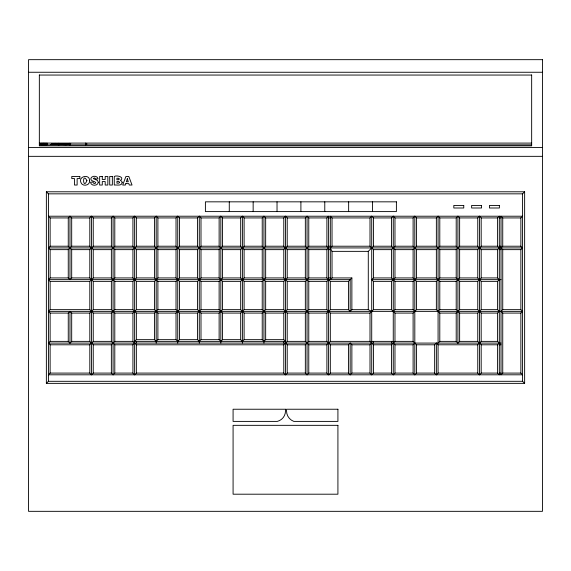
<?xml version="1.0" encoding="UTF-8"?>
<svg xmlns="http://www.w3.org/2000/svg" width="571" height="571" viewBox="0 0 571 571"><rect width="100%" height="100%" fill="white"/><g stroke="black" fill="none" stroke-linecap="round" stroke-linejoin="round"><path stroke-width="0.86" d="M68.263 217.929L69.976 216.216L71.689 217.929L71.689 246.215L68.263 249.641L68.263 277.934L69.976 279.647L71.689 277.934L71.689 249.641L68.263 246.215L68.263 217.929L50.134 217.929L48.421 216.216L522.579 216.216L520.866 217.929L520.866 246.215L522.579 247.928L520.866 249.641L520.866 309.653L522.579 311.366L520.866 313.079L520.866 373.091L522.579 374.804L48.421 374.804L50.134 373.091L89.811 373.091L91.524 374.804L93.237 373.091L93.237 344.798L89.811 341.372L89.811 313.079L93.237 309.653L93.237 281.36L89.811 277.934L89.811 249.641L93.237 246.215L93.237 217.929L91.524 216.216L89.811 217.929L89.811 246.215L93.237 249.641L93.237 277.934L89.811 281.36L50.134 281.36L48.421 279.647L50.134 277.934L50.134 249.641L48.421 247.928L50.134 246.215L50.134 217.929M111.366 217.929L113.079 216.216L114.792 217.929L114.792 246.215L111.366 249.641L111.366 277.934L114.792 281.36L114.792 309.653L111.366 313.079L111.366 341.372L114.792 344.798L114.792 373.091L113.079 374.804L111.366 373.091L111.366 344.798L114.792 341.372L114.792 313.079L111.366 309.653L111.366 281.36L114.792 277.934L114.792 249.641L111.366 246.215L111.366 217.929L93.237 217.929M132.922 217.929L134.635 216.216L136.348 217.929L136.348 246.215L132.922 249.641L132.922 277.934L136.348 281.36L136.348 309.653L132.922 313.079L132.922 341.372L136.348 344.798L283.787 344.798L287.213 341.372L287.213 313.079L283.787 309.653L283.787 281.36L287.213 277.934L287.213 249.641L283.787 246.215L283.787 217.929L285.5 216.216L287.213 217.929L287.213 246.215L283.787 249.641L283.787 277.934L287.213 281.36L287.213 309.653L283.787 313.079L283.787 339.659L285.5 341.372L134.635 341.372L136.348 339.659L136.348 313.079L132.922 309.653L132.922 281.36L136.348 277.934L136.348 249.641L132.922 246.215L132.922 217.929L114.792 217.929M48.421 311.366L50.134 309.653L89.811 309.653L93.237 313.079L93.237 341.372L89.811 344.798L50.134 344.798L48.421 343.085L50.134 341.372L50.134 313.079L48.421 311.366L522.579 311.366M154.47 217.929L156.183 216.216L157.896 217.929L157.896 246.215L154.47 249.641L154.47 277.934L157.896 281.36L157.896 309.653L154.47 313.079L154.47 339.659L156.183 341.372L157.896 339.659L157.896 313.079L154.47 309.653L154.47 281.36L157.896 277.934L157.896 249.641L154.47 246.215L154.47 217.929L136.348 217.929M68.263 313.079L69.976 311.366L71.689 313.079L71.689 341.372L69.976 343.085L68.263 341.372L68.263 313.079L50.134 313.079M176.025 217.929L177.738 216.216L179.451 217.929L179.451 246.215L176.025 249.641L176.025 277.934L179.451 281.36L179.451 309.653L176.025 313.079L176.025 339.659L177.738 341.372L179.451 339.659L179.451 313.079L176.025 309.653L176.025 281.36L179.451 277.934L179.451 249.641L176.025 246.215L176.025 217.929L157.896 217.929M197.573 217.929L199.286 216.216L200.999 217.929L200.999 246.215L197.573 249.641L197.573 277.934L200.999 281.36L200.999 309.653L197.573 313.079L197.573 339.659L199.286 341.372L200.999 339.659L200.999 313.079L197.573 309.653L197.573 281.36L200.999 277.934L200.999 249.641L197.573 246.215L197.573 217.929L179.451 217.929M46.365 383.362L48.421 381.307L522.579 381.307L524.635 383.362L524.635 191.785L46.365 191.785L46.365 383.362L524.635 383.362M219.128 217.929L220.841 216.216L222.554 217.929L222.554 246.215L219.128 249.641L219.128 277.934L222.554 281.36L222.554 309.653L219.128 313.079L219.128 339.659L220.841 341.372L222.554 339.659L222.554 313.079L219.128 309.653L219.128 281.36L222.554 277.934L222.554 249.641L219.128 246.215L219.128 217.929L200.999 217.929M240.684 217.929L242.397 216.216L244.11 217.929L244.11 246.215L240.684 249.641L240.684 277.934L244.11 281.36L244.11 309.653L240.684 313.079L240.684 339.659L242.397 341.372L244.11 339.659L244.11 313.079L240.684 309.653L240.684 281.36L244.11 277.934L244.11 249.641L240.684 246.215L240.684 217.929L222.554 217.929M285.5 343.085L287.213 344.798L287.213 373.091L285.5 374.804L283.787 373.091L136.348 373.091L134.635 374.804L132.922 373.091L132.922 344.798L134.635 343.085M262.232 217.929L263.945 216.216L265.658 217.929L265.658 246.215L262.232 249.641L262.232 277.934L265.658 281.36L265.658 309.653L262.232 313.079L262.232 339.659L263.945 341.372L265.658 339.659L265.658 313.079L262.232 309.653L262.232 281.36L265.658 277.934L265.658 249.641L262.232 246.215L262.232 217.929L244.11 217.929M305.342 217.929L307.055 216.216L308.768 217.929L308.768 246.215L305.342 249.641L305.342 277.934L308.768 281.36L308.768 309.653L305.342 313.079L305.342 341.372L308.768 344.798L308.768 373.091L307.055 374.804L305.342 373.091L305.342 344.798L308.768 341.372L308.768 313.079L305.342 309.653L305.342 281.36L308.768 277.934L308.768 249.641L305.342 246.215L305.342 217.929L287.213 217.929M326.89 217.929L328.603 216.216L328.603 374.804L330.316 373.091L330.316 344.798L326.89 341.372L326.89 313.079L330.316 309.653L330.316 281.36L326.89 277.934L326.89 249.641L328.603 247.928L326.89 246.215L326.89 217.929L308.768 217.929M328.603 279.647L326.89 281.36L326.89 309.653L330.316 313.079L370.001 313.079L373.427 309.653L373.427 281.36L371.714 279.647L373.427 277.934L373.427 249.641L370.001 246.215L332.029 246.215L330.316 247.928L332.029 251.354L332.029 277.934L330.316 279.647L330.316 216.216L332.029 217.929L370.001 217.929L371.714 216.216L373.427 217.929L373.427 246.215L368.288 251.354L368.288 309.653L371.714 311.366M393.262 343.085L394.975 344.798L394.975 373.091L393.262 374.804L391.549 373.091L391.549 344.798L394.975 341.372L394.975 313.079L391.549 309.653L391.549 281.36L394.975 277.934L394.975 249.641L391.549 246.215L391.549 217.929L393.262 216.216L394.975 217.929L394.975 246.215L391.549 249.641L391.549 277.934L394.975 281.36L394.975 309.653L393.262 311.366M351.872 277.934L351.872 309.653L350.159 311.366L348.446 309.653L348.446 281.36L351.872 277.934L332.029 277.934M414.817 311.366L413.104 309.653L413.104 281.36L416.53 277.934L416.53 249.641L413.104 246.215L413.104 217.929L414.817 216.216L416.53 217.929L416.53 246.215L413.104 249.641L413.104 277.934L416.53 281.36L416.53 309.653L413.104 313.079L413.104 341.372L416.53 344.798L416.53 373.091L414.817 374.804L413.104 373.091L413.104 344.798L414.817 343.085M438.078 216.216L438.078 343.085L439.791 341.372L439.791 313.079L436.365 309.653L436.365 281.36L439.791 277.934L439.791 249.641L436.365 246.215L436.365 217.929L438.078 216.216L439.791 217.929L439.791 246.215L436.365 249.641L436.365 277.934L439.791 281.36L439.791 309.653L438.078 311.366M328.603 374.804L326.89 373.091L326.89 344.798L330.316 341.372L370.001 341.372L373.427 344.798L373.427 373.091L371.714 374.804L370.001 373.091L370.001 344.798L371.714 343.085M456.208 217.929L457.921 216.216L459.634 217.929L459.634 246.215L456.208 249.641L456.208 277.934L459.634 281.36L459.634 309.653L456.208 313.079L456.208 341.372L457.921 343.085L459.634 341.372L459.634 313.079L456.208 309.653L456.208 281.36L459.634 277.934L459.634 249.641L456.208 246.215L456.208 217.929L439.791 217.929M348.446 344.798L350.159 343.085L351.872 344.798L351.872 373.091L350.159 374.804L348.446 373.091L348.446 344.798L330.316 344.798M477.763 217.929L479.476 216.216L481.189 217.929L481.189 246.215L477.763 249.641L477.763 277.934L481.189 281.36L481.189 309.653L477.763 313.079L477.763 341.372L481.189 344.798L481.189 373.091L479.476 374.804L477.763 373.091L438.078 373.091L436.365 374.804L434.652 373.091L434.652 344.798L436.365 343.085L438.078 344.798L477.763 344.798L481.189 341.372L481.189 313.079L477.763 309.653L477.763 281.36L481.189 277.934L481.189 249.641L477.763 246.215L477.763 217.929L459.634 217.929M497.598 217.929L499.311 216.216L499.311 374.804L497.598 373.091L497.598 344.798L499.311 343.085L497.598 341.372L497.598 313.079L499.311 311.366L497.598 309.653L497.598 281.36L499.311 279.647L497.598 277.934L497.598 249.641L499.311 247.928L497.598 246.215L497.598 217.929L481.189 217.929M46.365 191.785L48.421 193.84L522.579 193.84L524.635 191.785M502.737 246.215L501.024 247.928L502.737 249.641L502.737 309.653L501.024 311.366L502.737 313.079L502.737 373.091L501.024 374.804L501.024 216.216L502.737 217.929L502.737 246.215L520.866 246.215M28.55 72.26L542.45 72.26M39.342 75.051L531.658 75.051M39.342 143.093L531.658 143.093M40.527 143.985L47.207 143.985M39.342 144.863L531.658 144.863M28.55 147.496L542.45 147.496M28.55 156.34L542.45 156.34M71.689 217.929L89.811 217.929M265.658 217.929L283.787 217.929M328.603 217.929L330.316 217.929M373.427 217.929L391.549 217.929M394.975 217.929L413.104 217.929M416.53 217.929L436.365 217.929M499.311 217.929L501.024 217.929M502.737 217.929L520.866 217.929M50.134 246.215L68.263 246.215M71.689 246.215L89.811 246.215M93.237 246.215L111.366 246.215M114.792 246.215L132.922 246.215M136.348 246.215L154.47 246.215M157.896 246.215L176.025 246.215M179.451 246.215L197.573 246.215M200.999 246.215L219.128 246.215M222.554 246.215L240.684 246.215M244.11 246.215L262.232 246.215M265.658 246.215L283.787 246.215M287.213 246.215L305.342 246.215M308.768 246.215L326.89 246.215M328.603 246.215L330.316 246.215M373.427 246.215L391.549 246.215M394.975 246.215L413.104 246.215M416.53 246.215L436.365 246.215M439.791 246.215L456.208 246.215M459.634 246.215L477.763 246.215M481.189 246.215L497.598 246.215M499.311 246.215L501.024 246.215M48.421 247.928L522.579 247.928M50.134 249.641L68.263 249.641M71.689 249.641L89.811 249.641M93.237 249.641L111.366 249.641M114.792 249.641L132.922 249.641M136.348 249.641L154.47 249.641M157.896 249.641L176.025 249.641M179.451 249.641L197.573 249.641M200.999 249.641L219.128 249.641M222.554 249.641L240.684 249.641M244.11 249.641L262.232 249.641M265.658 249.641L283.787 249.641M287.213 249.641L305.342 249.641M308.768 249.641L326.89 249.641M328.603 249.641L330.316 249.641M373.427 249.641L391.549 249.641M394.975 249.641L413.104 249.641M416.53 249.641L436.365 249.641M439.791 249.641L456.208 249.641M459.634 249.641L477.763 249.641M481.189 249.641L497.598 249.641M499.311 249.641L501.024 249.641M502.737 249.641L520.866 249.641M332.029 251.354L368.288 251.354M50.134 277.934L68.263 277.934M71.689 277.934L89.811 277.934M93.237 277.934L111.366 277.934M114.792 277.934L132.922 277.934M136.348 277.934L154.47 277.934M157.896 277.934L176.025 277.934M179.451 277.934L197.573 277.934M200.999 277.934L219.128 277.934M222.554 277.934L240.684 277.934M244.11 277.934L262.232 277.934M265.658 277.934L283.787 277.934M287.213 277.934L305.342 277.934M308.768 277.934L326.89 277.934M328.603 277.934L330.316 277.934M373.427 277.934L391.549 277.934M394.975 277.934L413.104 277.934M416.53 277.934L436.365 277.934M439.791 277.934L456.208 277.934M459.634 277.934L477.763 277.934M481.189 277.934L497.598 277.934M48.421 279.647L350.159 279.647L350.159 311.366M371.714 279.647L501.024 279.647M93.237 281.36L111.366 281.36M114.792 281.36L132.922 281.36M136.348 281.36L154.47 281.36M157.896 281.36L176.025 281.36M179.451 281.36L197.573 281.36M200.999 281.36L219.128 281.36M222.554 281.36L240.684 281.36M244.11 281.36L262.232 281.36M265.658 281.36L283.787 281.36M287.213 281.36L305.342 281.36M308.768 281.36L326.89 281.36M330.316 281.36L348.446 281.36M373.427 281.36L391.549 281.36M394.975 281.36L413.104 281.36M416.53 281.36L436.365 281.36M439.791 281.36L456.208 281.36M459.634 281.36L477.763 281.36M481.189 281.36L497.598 281.36M93.237 309.653L111.366 309.653M114.792 309.653L132.922 309.653M136.348 309.653L154.47 309.653M157.896 309.653L176.025 309.653M179.451 309.653L197.573 309.653M200.999 309.653L219.128 309.653M222.554 309.653L240.684 309.653M244.11 309.653L262.232 309.653M265.658 309.653L283.787 309.653M287.213 309.653L305.342 309.653M308.768 309.653L326.89 309.653M330.316 309.653L348.446 309.653M351.872 309.653L368.288 309.653M373.427 309.653L391.549 309.653M394.975 309.653L413.104 309.653M416.53 309.653L436.365 309.653M439.791 309.653L456.208 309.653M459.634 309.653L477.763 309.653M481.189 309.653L497.598 309.653M502.737 309.653L520.866 309.653M71.689 313.079L89.811 313.079M93.237 313.079L111.366 313.079M114.792 313.079L132.922 313.079M136.348 313.079L154.47 313.079M157.896 313.079L176.025 313.079M179.451 313.079L197.573 313.079M200.999 313.079L219.128 313.079M222.554 313.079L240.684 313.079M244.11 313.079L262.232 313.079M265.658 313.079L283.787 313.079M287.213 313.079L305.342 313.079M308.768 313.079L326.89 313.079M394.975 313.079L413.104 313.079M439.791 313.079L456.208 313.079M459.634 313.079L477.763 313.079M481.189 313.079L497.598 313.079M502.737 313.079L520.866 313.079M136.348 339.659L154.47 339.659M157.896 339.659L176.025 339.659M179.451 339.659L197.573 339.659M200.999 339.659L219.128 339.659M222.554 339.659L240.684 339.659M244.11 339.659L262.232 339.659M265.658 339.659L283.787 339.659M50.134 341.372L68.263 341.372M71.689 341.372L89.811 341.372M93.237 341.372L111.366 341.372M114.792 341.372L132.922 341.372M287.213 341.372L305.342 341.372M308.768 341.372L326.89 341.372M371.714 341.372L393.262 341.372M394.975 341.372L413.104 341.372M439.791 341.372L456.208 341.372M459.634 341.372L477.763 341.372M481.189 341.372L497.598 341.372M48.421 343.085L501.024 343.085M93.237 344.798L111.366 344.798M114.792 344.798L132.922 344.798M287.213 344.798L305.342 344.798M308.768 344.798L326.89 344.798M351.872 344.798L370.001 344.798M373.427 344.798L391.549 344.798M394.975 344.798L413.104 344.798M416.53 344.798L434.652 344.798M481.189 344.798L497.598 344.798M499.311 344.798L501.024 344.798M93.237 373.091L111.366 373.091M114.792 373.091L132.922 373.091M287.213 373.091L305.342 373.091M308.768 373.091L326.89 373.091M330.316 373.091L348.446 373.091M351.872 373.091L370.001 373.091M373.427 373.091L391.549 373.091M394.975 373.091L413.104 373.091M416.53 373.091L434.652 373.091M481.189 373.091L497.598 373.091M499.311 373.091L501.024 373.091M502.737 373.091L520.866 373.091M531.658 74.944L531.658 145.855L39.342 145.855L39.342 74.944M522.579 193.84L522.579 381.307M479.476 216.216L479.476 374.804M477.763 344.798L477.763 373.091M457.921 216.216L457.921 343.085M438.078 344.798L438.078 373.091M436.365 343.085L436.365 374.804M414.817 216.216L414.817 374.804M393.262 216.216L393.262 374.804M391.549 341.372L391.549 343.085M373.427 341.372L373.427 343.085M372.52 201.834L372.52 211.598M371.714 216.216L371.714 374.804M370.001 217.929L370.001 246.215M370.001 313.079L370.001 341.372M350.159 343.085L350.159 374.804M348.645 201.834L348.645 211.598M332.029 217.929L332.029 246.215M330.316 313.079L330.316 341.372M324.778 201.834L324.778 211.598M307.055 216.216L307.055 374.804M300.903 201.834L300.903 211.598M285.5 216.216L285.5 374.804M283.787 341.372L283.787 343.085M283.787 344.798L283.787 373.091M277.028 201.834L277.028 211.598M263.945 216.216L263.945 343.085M253.153 201.834L253.153 211.598M242.397 216.216L242.397 343.085M229.278 201.834L229.278 211.598M220.841 216.216L220.841 343.085M199.286 216.216L199.286 343.085M177.738 216.216L177.738 343.085M156.183 216.216L156.183 343.085M136.348 341.372L136.348 343.085M136.348 344.798L136.348 373.091M134.635 216.216L134.635 374.804M113.079 216.216L113.079 374.804M91.524 216.216L91.524 374.804M89.811 281.36L89.811 309.653M89.811 344.798L89.811 373.091M69.976 216.216L69.976 279.647M69.976 311.366L69.976 343.085M50.134 281.36L50.134 309.653M50.134 344.798L50.134 373.091M48.421 193.84L48.421 381.307M43.867 143.257L43.867 144.72M85.536 143.093A4.968 1.285 0 0 1 85.536 144.863M86.92 180.65C82.809 190.471 82.174 171.379 86.92 180.65M89.568 180.686C90.275 185.482 82.645 186.924 81.025 182.727C77.784 176.196 89.854 173.534 89.568 180.686M122.18 182.592C121.823 186.353 116.555 184.647 114.264 185.033L114.264 176.468C116.448 174.897 125.292 177.089 120.388 180.472L121.744 181.235L122.18 182.592M98.298 182.242C98.126 186.246 90.668 186.274 90.532 182.199L93.052 182.042C92.909 183.527 95.436 184.126 95.728 182.613C94.658 180.843 90.054 181.45 90.946 178.188C92.074 175.425 97.72 175.547 98.019 178.873L95.528 179.023L95.107 178.181L94.229 177.916L93.301 178.587L97.513 180.457L98.298 182.242M119.189 178.994L118.611 179.772L116.934 179.822L116.934 178.202L118.611 178.252L119.189 178.994M119.525 182.299L118.861 183.127L116.934 183.191L116.934 181.457L118.868 181.514L119.525 182.299M66.607 144.156L66.55 144.677L65.115 144.677L65.115 143.714L70.012 143.342L70.797 143.714L70.012 143.985C71.71 144.856 68.848 145.284 68.577 143.985L66.607 144.156M125.827 183.619L125.406 185.033L122.701 185.033L125.927 176.468L128.81 176.468L132.029 185.033L129.26 185.033L128.832 183.619L125.827 183.619M127.333 178.687L126.398 181.764L128.282 181.764L127.333 178.687M62.853 144.277L61.568 144.392L62.853 144.277M52.011 143.614C62.874 145.198 40.948 144.028 56.151 144.477A1.634 0.421 0 0 0 56.372 144.142L53.424 143.678L56.251 143.721L55.351 143.378L52.011 143.614M60.198 144.32L64.423 144.677L64.245 144.042A1.613 0.414 0 0 0 64.016 143.835L63.203 143.706A5.938 1.535 0 0 0 61.432 143.706C57.243 144.263 67.549 143.585 60.198 144.32M58.849 143.342L56.893 143.714L57.414 143.985C57.685 145.284 60.555 144.856 58.849 143.985L59.634 143.985L58.849 143.342M542.45 59.669L28.55 59.669L28.55 511.33L542.45 511.33L542.45 59.669M47.207 143.257L40.527 143.257L40.527 144.72L47.207 144.72L47.207 143.257M79.826 176.468L71.782 176.468L71.782 178.58L74.48 178.58L74.48 185.033L77.128 185.033L77.128 178.58L79.826 178.58L79.826 176.468M102.288 176.468L99.647 176.468L99.647 185.033L102.288 185.033L102.288 181.564L105.185 181.564L105.185 185.033L107.84 185.033L107.84 176.468L105.185 176.468L105.185 179.465L102.288 179.465L102.288 176.468M112.359 176.468L109.703 176.468L109.703 185.033L112.359 185.033L112.359 176.468M396.395 201.834L205.403 201.834L205.403 211.598L396.395 211.598L396.395 201.834M463.752 205.432L453.817 205.432L453.817 208.001L463.752 208.001L463.752 205.432M481.567 205.432L471.632 205.432L471.632 208.001L481.567 208.001L481.567 205.432M499.389 205.432L489.454 205.432L489.454 208.001L499.389 208.001L499.389 205.432M285.5 409.236L233.082 409.236L233.082 421.398L277.32 421.398A10.763 10.763 0 0 0 285.5 410.949L285.5 409.236M337.918 409.236L286.528 409.236L286.528 410.949A11.134 11.134 0 0 0 293.815 421.398L337.918 421.398L337.918 409.236M337.918 425.338L233.082 425.338L233.082 494.2L337.918 494.2L337.918 425.338"/></g></svg>
